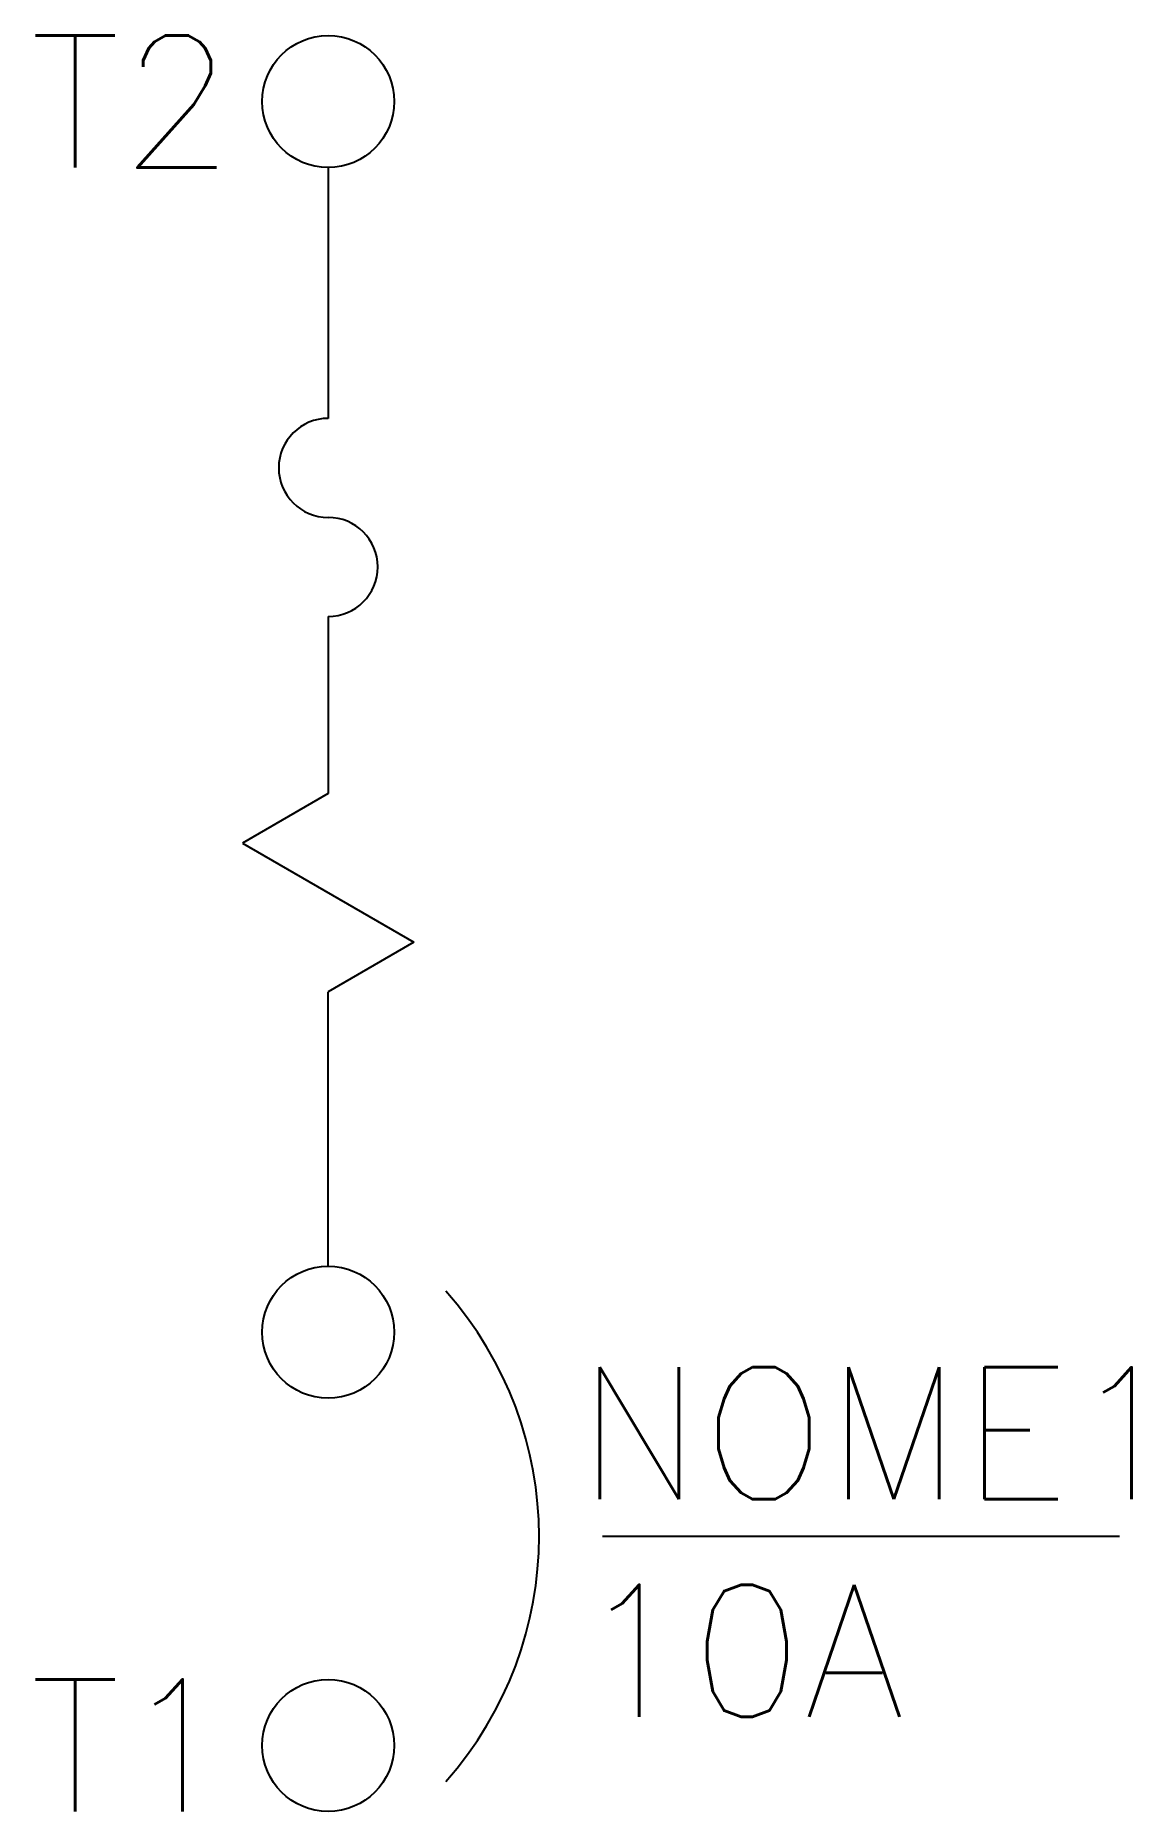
# Model space of a CAD drawing. Extents: x -4.4 to 12.2, y 0 to 26.9.
import ezdxf
from ezdxf.enums import TextEntityAlignment as Align

# ---------------------------------------------------------------- set-up
doc = ezdxf.new("R2010")
doc.units = 0
doc.header["$MEASUREMENT"] = 0
doc.layers.get('0').update_dxf_attribs({"linetype": 'CONTINUOUS'})
doc.styles.add('ROMANS', font='romans')

msp = doc.modelspace()

# ---------------------------------------------------------------- linework, layer by layer
at = {"color": 0}
for p, q in [((0, 24.901), (0, 21.101)), ((4.153, 4.168), (11.987, 4.168))]:
    msp.add_line(p, q, dxfattribs=at)
at = {"linetype": 'Continuous'}
for p, q in [((0, 18.101), (0, 15.417)), ((0, 15.417), (-1.299, 14.667)), ((-1.299, 14.667), (1.299, 13.167)), ((1.299, 13.167), (0, 12.417)), ((0, 8.259), (0, 12.417))]:
    msp.add_line(p, q, dxfattribs=at)
for centre in [(0, 25.901), (0, 7.259), (0, 1)]:
    msp.add_circle(centre, 1, dxfattribs=at)
for centre, radius, start, end in [((0, 20.351), 0.75, 90, 270), ((0, 18.851), 0.75, 270, 90), ((-2.387, 4.168), 5.581, 318.3063, 41.6937)]:
    msp.add_arc(centre, radius, start, end, dxfattribs=at)

# ---------------------------------------------------------------- texts
at = {"color": 7, "style": 'ROMANS'}
msp.add_text('10A', height=2, dxfattribs=at).set_placement((3.77, 1.434))
at = {"style": 'ROMANS'}
for tag, p in [('T2', (-1.434, 25.901)), ('T1', (-1.434, 1))]:
    msp.add_attdef(tag, text='', height=2, dxfattribs=at).set_placement(p, align=Align.MIDDLE_RIGHT)
msp.add_attdef('NOME1', text='NOME1', height=2, dxfattribs=at).set_placement((3.77, 5.729), align=Align.MIDDLE_LEFT)

doc.saveas('drawing.dxf')
